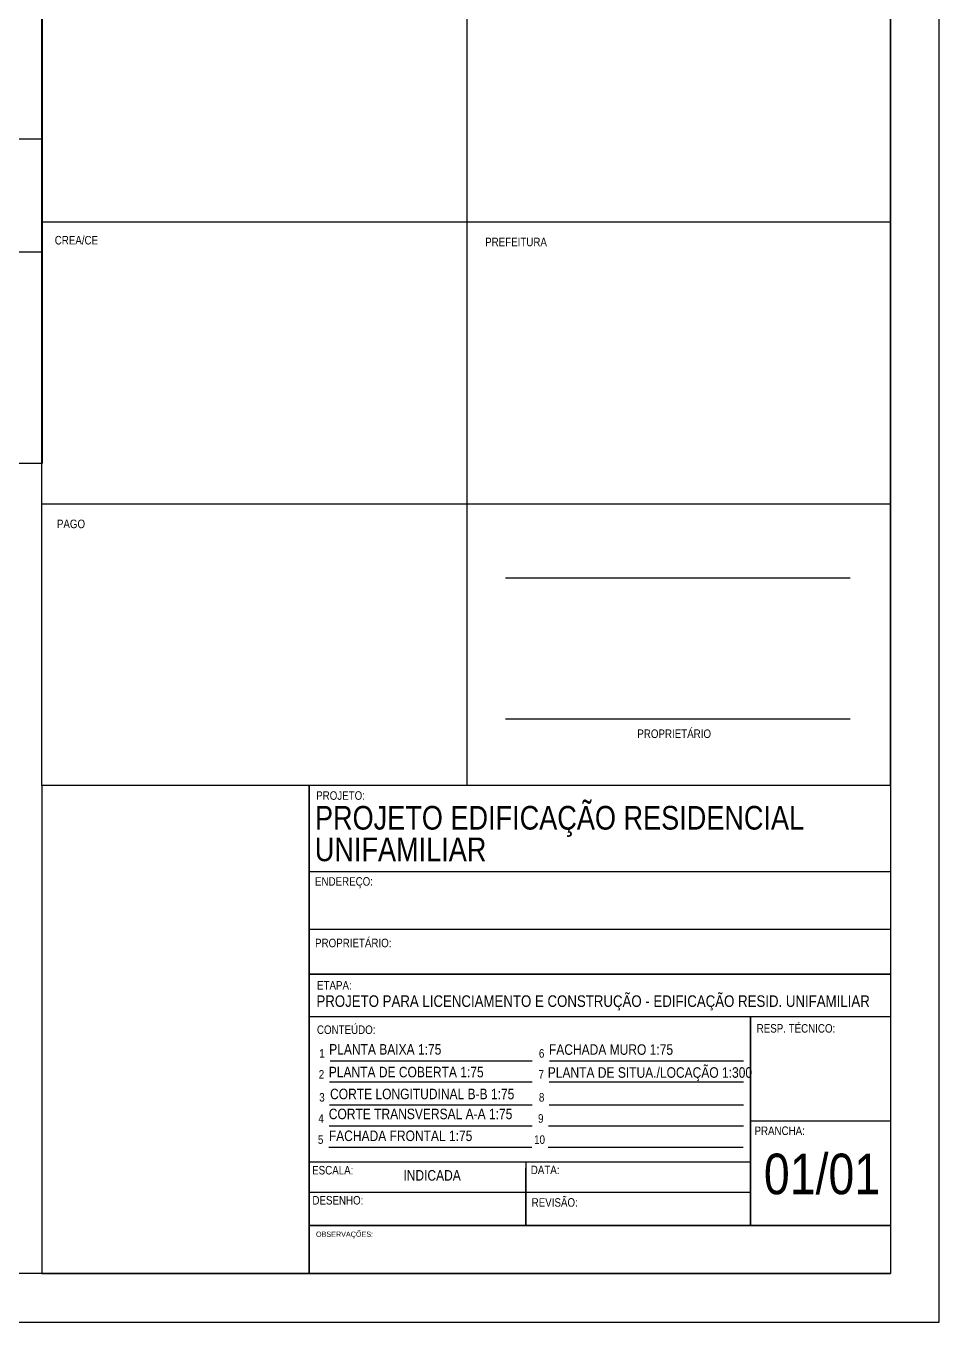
# Model space of a CAD drawing. Extents: x -415 to -176, y -135 to 749.
# Drawn here: x -359.92 to -345.8, y 704.33 to 724.38 of the extents above; entities that cross this region are included whole.
import ezdxf
from ezdxf.enums import TextEntityAlignment as Align

# ---------------------------------------------------------------- set-up
doc = ezdxf.new("R2010")
doc.units = 0
doc.header["$MEASUREMENT"] = 0
doc.layers.get('0').update_dxf_attribs({"linetype": 'CONTINUOUS'})
for name, color, linetype in [('E-TXT-Y', 2, 'CONTINUOUS'), ("LINHA - PROJETU'S", 1, 'CONTINUOUS'), ('Lotes', 2, 'CONTINUOUS'), ("PRANCHA - PROJETU'S", 7, 'CONTINUOUS'), ('TEXTO', 4, 'CONTINUOUS')]:
    doc.layers.add(name, color=color, linetype=linetype)
doc.styles.add('F2', font='swissc.ttf')

msp = doc.modelspace()

# ---------------------------------------------------------------- linework, layer by layer
at = {"color": 5, "linetype": 'Continuous'}
for p, q in [((-346.55, 712.632), (-346.55, 725.615)), ((-346.55, 712.632), (-359.675, 712.632)), ((-355.541, 705.082), (-355.541, 712.632)), ((-346.55, 712.632), (-346.55, 705.082)), ((-355.541, 711.302), (-346.55, 711.302)), ((-355.541, 710.408), (-346.55, 710.408)), ((-355.541, 709.715), (-346.55, 709.715)), ((-355.541, 709.057), (-346.55, 709.057)), ((-348.717, 709.057), (-348.717, 705.836)), ((-348.717, 707.447), (-346.55, 707.447)), ((-348.717, 706.807), (-355.541, 706.807)), ((-352.192, 706.807), (-352.192, 705.828)), ((-348.717, 706.999), (-348.717, 706.486)), ((-355.541, 706.341), (-348.717, 706.341)), ((-346.55, 705.828), (-355.541, 705.828)), ((-359.675, 705.082), (-346.55, 705.082)), ((-359.675, 705.082), (-346.55, 705.082)), ((-359.675, 705.082), (-346.55, 705.082)), ((-358.349, 705.082), (-346.55, 705.082))]:
    msp.add_line(p, q, dxfattribs=at)
at = {"color": 2, "linetype": 'Continuous'}
for p, q in [((-347.174, 715.841), (-352.506, 715.841)), ((-347.174, 713.659), (-352.506, 713.659))]:
    msp.add_line(p, q, dxfattribs=at)
at = {"color": 2}
msp.add_lwpolyline([(-414.88, 704.332), (-345.8, 704.332), (-345.8, 748.882), (-414.88, 748.882)], close=True, dxfattribs=at)
at = {"color": 5, "linetype": 'Continuous'}
msp.add_lwpolyline([(-413.005, 748.132), (-346.55, 748.132), (-346.55, 705.082), (-413.005, 705.082)], close=True, dxfattribs=at)
at = {"color": 2, "linetype": 'Continuous'}
msp.add_lwpolyline([(-359.674, 717.615), (-374.72, 717.615), (-374.72, 748.132), (-359.674, 748.132)], close=True, dxfattribs=at)
msp.add_lwpolyline([(-359.674, 717.615), (-374.72, 717.615), (-374.72, 748.132), (-359.674, 748.132)], close=True, dxfattribs=at)
for points in [[(-359.675, 712.632), (-359.675, 725.707), (-346.55, 725.707)], [(-353.098, 712.632), (-353.098, 725.707)], [(-346.55, 721.347), (-359.675, 721.347)], [(-346.55, 716.987), (-359.675, 716.987)]]:
    msp.add_lwpolyline(points, dxfattribs=at)
at = {"color": 5, "linetype": 'Continuous'}
msp.add_lwpolyline([(-346.55, 712.632), (-359.675, 712.632), (-359.675, 705.082)], dxfattribs=at)
at = {"layer": "LINHA - PROJETU'S", "color": 5}
for p, q in [((-355.541, 712.632), (-355.541, 705.082)), ((-355.541, 711.302), (-346.55, 711.302)), ((-355.541, 709.715), (-346.55, 709.715)), ((-346.55, 709.715), (-355.541, 709.715)), ((-355.541, 709.715), (-346.55, 709.715)), ((-355.541, 709.715), (-346.55, 709.715)), ((-348.717, 706.999), (-348.717, 705.836)), ((-352.192, 705.828), (-352.192, 706.341)), ((-348.872, 705.828), (-352.192, 705.828))]:
    msp.add_line(p, q, dxfattribs=at)
at = {"layer": "LINHA - PROJETU'S", "color": 1}
msp.add_line((-352.192, 705.828), (-355.541, 705.828), dxfattribs=at)
at = {"layer": 'Lotes', "color": 8}
for p, q in [((-359.674, 722.633), (-367.746, 722.633)), ((-359.674, 720.883), (-367.746, 720.883))]:
    msp.add_line(p, q, dxfattribs=at)
at = {"layer": "PRANCHA - PROJETU'S", "color": 5}
for p, q in [((-355.541, 706.789), (-355.541, 712.632)), ((-348.717, 705.836), (-348.717, 709.057)), ((-355.541, 705.082), (-355.541, 706.789)), ((-355.541, 706.341), (-348.872, 706.341)), ((-352.192, 705.828), (-352.192, 706.341)), ((-355.541, 705.828), (-346.55, 705.828)), ((-355.541, 705.828), (-348.872, 705.828))]:
    msp.add_line(p, q, dxfattribs=at)
at = {"layer": "PRANCHA - PROJETU'S", "color": 7}
for p, q in [((-355.219, 708.373), (-352.094, 708.373)), ((-351.827, 708.372), (-349.261, 708.372)), ((-351.827, 708.372), (-348.824, 708.372)), ((-355.226, 708.048), (-352.094, 708.048)), ((-351.833, 708.048), (-348.824, 708.048)), ((-355.226, 707.693), (-352.094, 707.693)), ((-351.833, 707.692), (-348.824, 707.692)), ((-355.232, 707.366), (-352.094, 707.366)), ((-355.232, 707.366), (-352.094, 707.366)), ((-351.84, 707.366), (-348.824, 707.366)), ((-351.84, 707.366), (-348.824, 707.366)), ((-355.239, 707.039), (-352.101, 707.039)), ((-355.239, 707.039), (-352.101, 707.039)), ((-351.847, 707.039), (-348.831, 707.039)), ((-351.847, 707.039), (-348.831, 707.039))]:
    msp.add_line(p, q, dxfattribs=at)
at = {"layer": "PRANCHA - PROJETU'S", "color": 1}
msp.add_line((-348.717, 706.789), (-348.717, 706.791), dxfattribs=at)
at = {"layer": "PRANCHA - PROJETU'S"}
for q in [(-346.793, 705.082), (-346.55, 705.082)]:
    msp.add_line((-354.904, 705.082), q, dxfattribs=at)
at = {"layer": 'TEXTO', "color": 5}
msp.add_line((-352.192, 706.341), (-352.192, 706.711), dxfattribs=at)

# ---------------------------------------------------------------- texts
at = {"color": 2, "linetype": 'Continuous', "style": 'F2'}
for s, height, p in [('CREA/CE', 0.1317, (-359.142, 721.071)), ('PREFEITURA', 0.1317, (-352.343, 721.04)), ('PAGO', 0.1317, (-359.226, 716.68)), ('PROPRIETÁRIO', 0.13168, (-349.897, 713.45))]:
    msp.add_text(s, height=height, dxfattribs=at).set_placement(p, align=Align.MIDDLE)
at = {"layer": 'E-TXT-Y', "style": 'F2'}
for s, p in [('PROJETO EDIFICAÇÃO RESIDENCIAL', (-355.453, 711.951)), ('UNIFAMILIAR', (-355.455, 711.462))]:
    msp.add_text(s, height=0.36579, dxfattribs=at).set_placement(p)
at = {"layer": "PRANCHA - PROJETU'S", "color": 7, "style": 'F2'}
for s, height, p in [('PROJETO:', 0.1317, (-355.434, 712.412)), ('ENDEREÇO:', 0.1317, (-355.452, 711.083)), ('PROPRIETÁRIO:', 0.13168, (-355.451, 710.131)), ('ETAPA:', 0.1317, (-355.421, 709.475)), ('CONTEÚDO:', 0.1317, (-355.422, 708.789)), ('RESP. TÉCNICO:', 0.13168, (-348.621, 708.81)), ('1', 0.132, (-355.387, 708.423)), ('6', 0.132, (-351.989, 708.423)), ('2', 0.132, (-355.394, 708.098)), ('7', 0.132, (-351.995, 708.098)), ('3', 0.132, (-355.387, 707.743)), ('8', 0.132, (-351.989, 707.743)), ('4', 0.132, (-355.4, 707.416)), ('9', 0.132, (-352.002, 707.416)), ('5', 0.132, (-355.407, 707.089)), ('10', 0.1317, (-352.063, 707.089)), ('PRANCHA:', 0.1317, (-348.655, 707.226)), ('ESCALA:', 0.1317, (-355.496, 706.616)), ('DATA:', 0.1317, (-352.115, 706.621)), ('DESENHO:', 0.1317, (-355.492, 706.151)), ('REVISÃO:', 0.1317, (-352.101, 706.117))]:
    msp.add_text(s, height=height, dxfattribs=at).set_placement(p)
at = {"layer": "PRANCHA - PROJETU'S", "color": 2, "style": 'F2'}
for s, height, p in [('PLANTA BAIXA 1:75', 0.16221, (-355.233, 708.47)), ('FACHADA MURO 1:75', 0.16221, (-351.834, 708.467)), ('PLANTA DE COBERTA 1:75', 0.16221, (-355.239, 708.119)), ('PLANTA DE SITUA./LOCAÇÃO 1:300', 0.16221, (-351.852, 708.112)), ('CORTE LONGITUDINAL B-B 1:75', 0.16221, (-355.219, 707.78)), ('CORTE TRANSVERSAL A-A 1:75', 0.16221, (-355.239, 707.471)), ('FACHADA FRONTAL 1:75', 0.16221, (-355.238, 707.133)), ('01/01', 0.6275, (-348.51, 706.31)), ('INDICADA', 0.1622, (-354.085, 706.521))]:
    msp.add_text(s, height=height, dxfattribs=at).set_placement(p)
at = {"layer": "PRANCHA - PROJETU'S", "style": 'F2'}
msp.add_text('OBSERVAÇÕES:', height=0.0811, dxfattribs=at).set_placement((-355.437, 705.651))
at = {"layer": 'TEXTO', "color": 2, "style": 'F2'}
msp.add_text('PROJETO PARA LICENCIAMENTO E CONSTRUÇÃO - EDIFICAÇÃO RESID. UNIFAMILIAR ', height=0.17883, dxfattribs=at).set_placement((-355.43, 709.208))

doc.saveas('drawing.dxf')
